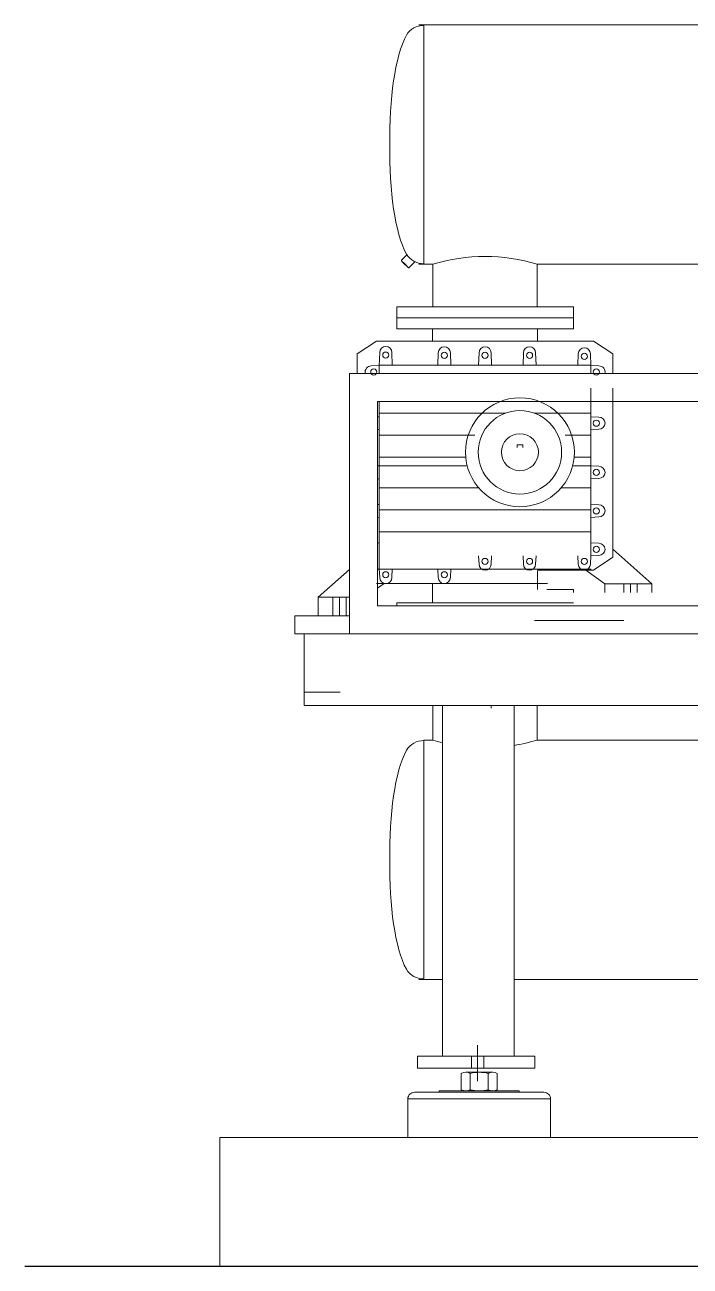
# Model space of a CAD drawing. Header units: millimetres. Extents: x 100 to 940, y 100 to 694.
# Drawn here: x 181.9 to 221.7, y 407.7 to 482 of the extents above; entities that cross this region are included whole.
import ezdxf

# ---------------------------------------------------------------- set-up
doc = ezdxf.new("R2010")
doc.units = ezdxf.units.MM
doc.layers.add('M-EQUIPAMENTOS', color=1, linetype='Continuous', lineweight=9)
doc.layers.add('PAREDE', color=7, linetype='Continuous', lineweight=9)

msp = doc.modelspace()

# ---------------------------------------------------------------- linework, layer by layer
for p, q in [((181.87, 407.659), (286.531, 407.659)), ((193.549, 407.659), (287.265, 407.659))]:
    msp.add_line(p, q)
at = {"layer": 'M-EQUIPAMENTOS', "linetype": 'Continuous'}
for p, q in [((205.449, 481.957), (261.472, 481.957)), ((205.749, 481.924), (205.749, 467.746)), ((205.749, 471.422), (205.749, 467.656)), ((204.738, 468.191), (204.411, 467.864)), ((204.411, 467.864), (204.411, 467.833)), ((204.411, 467.833), (204.504, 467.74)), ((204.504, 467.74), (204.831, 467.413)), ((204.536, 467.74), (204.504, 467.74)), ((204.536, 467.74), (204.738, 467.537)), ((204.738, 467.537), (204.738, 467.506)), ((204.863, 467.413), (204.831, 467.413)), ((205.225, 467.774), (204.863, 467.413)), ((205.449, 467.625), (206.297, 467.625)), ((206.297, 465.093), (206.297, 467.625)), ((212.546, 467.625), (212.546, 465.093)), ((212.546, 467.625), (261.472, 467.625)), ((204.134, 464.418), (204.134, 465.072)), ((214.709, 465.072), (204.134, 465.072)), ((204.134, 464.418), (204.707, 464.418)), ((214.709, 464.418), (204.134, 464.418)), ((204.134, 463.765), (204.134, 464.418)), ((214.709, 464.418), (204.134, 464.418)), ((214.709, 464.418), (214.709, 465.072)), ((214.709, 463.765), (214.709, 464.418)), ((204.134, 463.765), (204.707, 463.765)), ((214.709, 463.765), (204.134, 463.765)), ((206.283, 463.765), (206.283, 463.033)), ((212.56, 463.765), (212.56, 463.033)), ((214.709, 463.765), (213.124, 463.765)), ((202.93, 463.033), (201.774, 462.262)), ((206.503, 463.033), (202.93, 463.033)), ((215.4, 463.033), (202.93, 463.033)), ((203.444, 463.033), (215.914, 463.033)), ((208.122, 463.033), (206.178, 463.033)), ((208.122, 463.033), (206.178, 463.033)), ((212.56, 463.033), (215.914, 463.033)), ((215.914, 463.033), (217.07, 462.262)), ((201.774, 461.096), (201.774, 462.262)), ((201.774, 462.262), (201.774, 461.096)), ((203.088, 461.54), (203.115, 462.345)), ((203.866, 461.58), (203.841, 462.345)), ((206.593, 461.58), (206.618, 462.33)), ((207.369, 461.58), (207.344, 462.33)), ((209.034, 461.58), (209.059, 462.33)), ((209.81, 461.58), (209.785, 462.33)), ((211.699, 461.58), (211.724, 462.33)), ((212.474, 461.58), (212.449, 462.33)), ((214.978, 461.58), (215.003, 462.271)), ((215.756, 461.54), (215.728, 462.271)), ((215.756, 461.54), (215.728, 462.271)), ((217.07, 461.096), (217.07, 462.262)), ((217.07, 462.262), (217.07, 461.096)), ((203.089, 461.57), (202.604, 461.545)), ((203.088, 461.096), (203.088, 461.58)), ((215.764, 461.58), (203.088, 461.58)), ((203.088, 461.58), (215.764, 461.58)), ((215.756, 461.096), (215.756, 461.58)), ((216.239, 461.545), (215.764, 461.58)), ((215.756, 450.165), (215.756, 460.206)), ((217.07, 460.206), (217.07, 450.091)), ((217.07, 450.091), (217.07, 460.206)), ((203.088, 449.367), (203.088, 459.408)), ((203.088, 458.503), (202.99, 458.498)), ((203.088, 458.716), (210.641, 458.716)), ((212.375, 458.716), (215.756, 458.716)), ((215.756, 458.503), (216.239, 458.478)), ((203.088, 457.727), (202.99, 457.732)), ((215.756, 457.727), (216.239, 457.752)), ((203.088, 457.399), (208.808, 457.399)), ((214.209, 457.399), (215.756, 457.399)), ((211.338, 456.664), (211.338, 456.818)), ((211.338, 456.818), (211.678, 456.818)), ((211.678, 456.664), (211.678, 456.818)), ((203.088, 455.557), (202.99, 455.552)), ((203.088, 455.557), (202.99, 455.552)), ((203.088, 456.082), (208.289, 456.082)), ((203.088, 455.562), (208.352, 455.562)), ((214.664, 455.562), (215.756, 455.562)), ((214.727, 456.082), (215.756, 456.082)), ((215.756, 455.557), (216.239, 455.532)), ((215.756, 455.557), (216.239, 455.532)), ((203.088, 454.781), (202.99, 454.786)), ((203.088, 454.781), (202.99, 454.786)), ((215.756, 454.781), (216.239, 454.806)), ((215.756, 454.781), (216.239, 454.806)), ((203.088, 454.245), (209.041, 454.245)), ((213.975, 454.245), (215.756, 454.245)), ((203.088, 453.254), (202.99, 453.249)), ((215.756, 453.254), (216.239, 453.229)), ((203.088, 452.478), (202.99, 452.483)), ((203.088, 452.927), (215.756, 452.927)), ((215.756, 452.478), (216.239, 452.503)), ((203.088, 451.61), (215.756, 451.61)), ((203.088, 450.951), (202.99, 450.946)), ((215.756, 450.951), (216.239, 450.926)), ((219.403, 448.505), (217.07, 450.577)), ((209.034, 450.165), (209.059, 449.681)), ((209.81, 450.165), (209.785, 449.681)), ((211.699, 450.165), (211.724, 449.681)), ((212.474, 450.165), (212.449, 449.681)), ((214.978, 450.165), (215.003, 449.681)), ((215.756, 450.204), (215.728, 449.681)), ((216.239, 450.2), (215.753, 450.165)), ((215.914, 449.32), (217.07, 450.091)), ((199.44, 447.707), (201.303, 449.361)), ((203.089, 449.377), (202.99, 449.382)), ((203.088, 449.406), (203.115, 448.883)), ((203.088, 449.406), (203.115, 448.883)), ((215.764, 449.367), (203.088, 449.367)), ((203.866, 449.367), (203.841, 448.883)), ((206.593, 449.367), (206.618, 448.883)), ((207.369, 449.367), (207.344, 448.883)), ((212.56, 449.32), (215.914, 449.32)), ((212.56, 448.159), (212.56, 449.269)), ((216.582, 448.505), (215.464, 449.32)), ((202.93, 448.522), (213.165, 448.522)), ((202.99, 448.238), (203.379, 448.522)), ((206.283, 447.361), (206.283, 448.471)), ((214.709, 448.159), (213.124, 448.159)), ((214.709, 448.159), (214.709, 447.99)), ((219.403, 448.505), (216.582, 448.505)), ((216.582, 448.505), (216.582, 447.99)), ((217.735, 447.99), (217.735, 448.505)), ((218.13, 447.99), (218.13, 448.505)), ((218.526, 447.99), (218.526, 448.505)), ((219.403, 447.99), (219.403, 448.505)), ((199.44, 447.707), (201.303, 447.707)), ((199.44, 446.575), (199.44, 447.707)), ((200.315, 446.575), (200.315, 447.707)), ((200.71, 446.575), (200.71, 447.707)), ((201.105, 446.575), (201.105, 447.707)), ((204.134, 447.361), (204.134, 447.191)), ((214.709, 447.361), (204.134, 447.361)), ((198.038, 446.575), (198.038, 445.504)), ((198.038, 446.575), (201.303, 446.575)), ((201.303, 446.575), (198.46, 446.575)), ((201.303, 446.575), (199.44, 446.575)), ((201.303, 446.575), (199.44, 446.575)), ((217.726, 446.302), (212.382, 446.302)), ((198.038, 445.504), (203.382, 445.504)), ((198.601, 441.218), (198.601, 445.504)), ((198.601, 445.504), (198.601, 441.218)), ((198.601, 442.016), (200.744, 442.016)), ((198.601, 441.218), (270.992, 441.218)), ((206.297, 439.152), (206.297, 441.218)), ((206.87, 420.234), (206.87, 441.218)), ((209.786, 441.218), (209.786, 441.054)), ((211.156, 441.218), (211.156, 420.234)), ((212.546, 439.152), (212.546, 441.218)), ((216.432, 441.218), (214.289, 441.218)), ((206.297, 439.152), (205.749, 439.152)), ((205.749, 439.152), (205.749, 424.941)), ((212.546, 439.152), (258.437, 439.152)), ((205.749, 428.616), (205.749, 424.851)), ((205.449, 424.819), (206.87, 424.819)), ((211.156, 424.819), (258.437, 424.819)), ((208.975, 418.736), (208.975, 420.881)), ((205.375, 419.519), (205.375, 420.234)), ((212.406, 420.234), (205.375, 420.234)), ((208.609, 419.519), (208.609, 420.234)), ((209.34, 419.519), (209.34, 420.234)), ((212.406, 419.519), (212.406, 420.234)), ((212.406, 419.519), (212.406, 420.234)), ((212.406, 419.519), (205.375, 419.519))]:
    msp.add_line(p, q, dxfattribs=at)
at = {"layer": 'M-EQUIPAMENTOS'}
for p, q in [((207.994, 418.216), (207.994, 419.195)), ((208.263, 419.265), (209.88, 419.265)), ((208.533, 418.216), (208.533, 419.195)), ((209.611, 418.216), (209.611, 419.195)), ((210.15, 419.195), (210.15, 418.216)), ((204.799, 417.668), (213.344, 417.668)), ((206.676, 418.147), (206.676, 418.067)), ((211.468, 418.147), (206.676, 418.147)), ((209.88, 418.147), (208.263, 418.147)), ((211.468, 418.147), (211.468, 418.067)), ((205.199, 415.352), (212.945, 415.352))]:
    msp.add_line(p, q, dxfattribs=at)
at = {"layer": 'M-EQUIPAMENTOS', "linetype": 'Continuous'}
for points in [[(267.864, 445.504), (201.303, 445.504), (201.303, 461.096), (267.864, 461.096)], [(266.176, 447.191), (202.99, 447.191), (202.99, 459.408), (266.176, 459.408)]]:
    msp.add_lwpolyline(points, close=True, dxfattribs=at)
at = {"layer": 'M-EQUIPAMENTOS'}
msp.add_lwpolyline([(213.344, 415.352), (204.799, 415.352), (204.799, 417.668, -0.414214), (205.199, 418.067), (212.945, 418.067, -0.414214), (213.344, 417.668)], format="xyb", close=True, dxfattribs=at)
at = {"layer": 'M-EQUIPAMENTOS', "linetype": 'Continuous'}
for centre, radius in [((203.478, 462.188), 0.184), ((206.981, 462.173), 0.184), ((209.422, 462.173), 0.184), ((212.086, 462.173), 0.184), ((215.366, 462.114), 0.184), ((202.762, 461.182), 0.184), ((216.082, 461.182), 0.184), ((211.508, 456.374), 3.259), ((211.508, 456.374), 2.499), ((216.082, 458.115), 0.184), ((211.508, 456.374), 1.108), ((216.082, 455.169), 0.184), ((216.082, 455.169), 0.184), ((216.082, 452.866), 0.184), ((216.082, 450.563), 0.184), ((209.422, 449.838), 0.184), ((212.086, 449.838), 0.184), ((215.366, 449.838), 0.184), ((203.478, 449.04), 0.184), ((206.981, 449.04), 0.184)]:
    msp.add_circle(centre, radius, dxfattribs=at)
for centre, radius, start, end in [((205.749, 480.7), 1.224, 89.6584, 148.05424), ((205.749, 468.88), 1.224, 211.94576, 270.3416), ((209.422, 457.423), 10.67, 72.9713, 107.0287), ((203.478, 462.345), 0.363, 0, 180), ((206.981, 462.33), 0.363, 0, 180), ((209.422, 462.33), 0.363, 0, 180), ((212.086, 462.33), 0.363, 0, 180), ((215.366, 462.271), 0.363, 0, 180), ((202.604, 461.182), 0.363, 90, 193.71253), ((216.239, 461.182), 0.363, 346.28747, 90), ((216.239, 458.115), 0.363, 270, 90), ((216.239, 455.169), 0.363, 270, 90), ((216.239, 455.169), 0.363, 270, 90), ((216.239, 452.866), 0.363, 270, 90), ((216.239, 450.563), 0.363, 270, 90), ((209.422, 449.681), 0.363, 180, 0), ((212.086, 449.681), 0.363, 180, 0), ((215.366, 449.681), 0.363, 180, 0), ((203.478, 448.883), 0.363, 180, 0), ((206.981, 448.883), 0.363, 180, 0), ((205.749, 437.895), 1.224, 89.6584, 148.05424), ((209.422, 449.354), 10.67, 252.9713, 256.16118), ((209.422, 449.354), 10.67, 279.35336, 287.0287), ((205.749, 426.075), 1.224, 211.94576, 270.3416)]:
    msp.add_arc(centre, radius, start, end, dxfattribs=at)
at = {"layer": 'M-EQUIPAMENTOS'}
for centre, radius, start, end in [((208.263, 418.706), 0.559, 61.17455, 118.82545), ((209.072, 417.133), 2.132, 75.35563, 104.64437), ((209.88, 418.706), 0.559, 61.17455, 118.82545), ((208.263, 418.706), 0.559, 241.17455, 298.82545), ((209.072, 420.279), 2.132, 255.35563, 284.64437), ((209.88, 418.706), 0.559, 241.17455, 298.82545)]:
    msp.add_arc(centre, radius, start, end, dxfattribs=at)
at = {"layer": 'M-EQUIPAMENTOS', "linetype": 'Continuous'}
for centre in [(205.762, 474.944), (205.762, 432.139)]:
    msp.add_ellipse(centre, major_axis=(-0.125, 7.235), ratio=0.281937, start_param=0.479341, end_param=1.590998, dxfattribs=at)
at = {"layer": 'M-EQUIPAMENTOS', "linetype": 'Continuous', "extrusion": (0, 0, -1)}
for centre in [(205.762, 474.586), (205.762, 431.781)]:
    msp.add_ellipse(centre, major_axis=(0.127, 7.176), ratio=0.284191, start_param=3.620078, end_param=4.731943, dxfattribs=at)
at = {"layer": 'PAREDE'}
for q in [(193.549, 407.659), (277.924, 415.352)]:
    msp.add_line((193.549, 415.352), q, dxfattribs=at)

doc.saveas('drawing.dxf')
